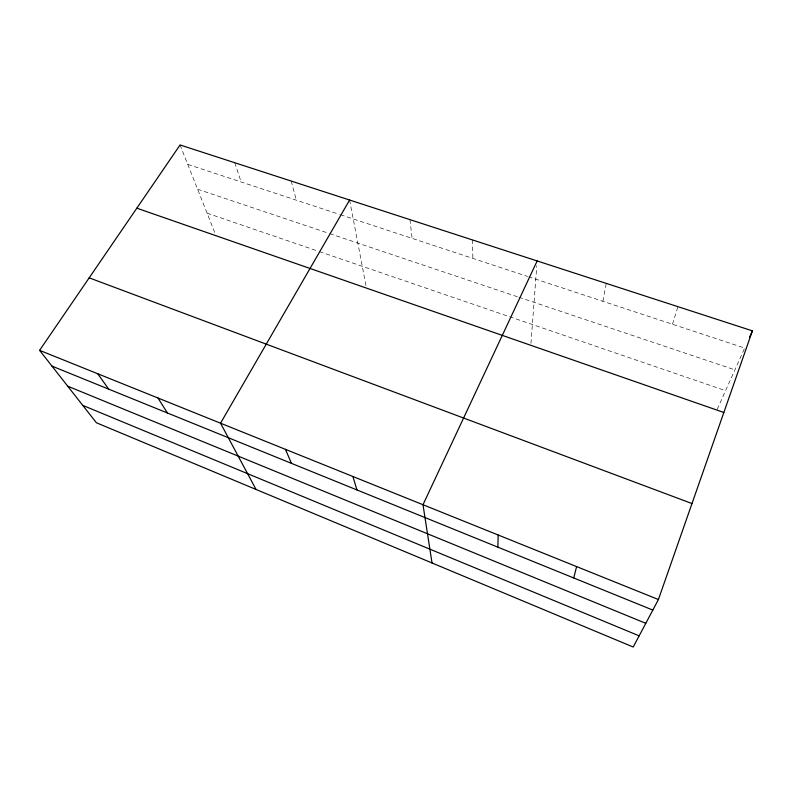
<?xml version="1.0" encoding="UTF-8"?>
<svg xmlns="http://www.w3.org/2000/svg" width="792" height="792" viewBox="0 0 792 792"><rect width="100%" height="100%" fill="white"/><g stroke="black" fill="none" stroke-linecap="round" stroke-linejoin="round"><path stroke-width="0.59" stroke-dasharray="3.96 2.97" d="M530.957 343.411L536.788 265.805M602.9 301.297L606.236 283.378M672.487 324.245L677.932 306.672M717.176 409.405L744.688 348.064L528.789 276.853M187.763 164.38L339.283 214.355M340.451 214.731L527.63 276.467M197.594 189.219L328.551 233.244M329.719 233.64L517.711 296.842M518.879 297.238L734.907 369.864M207.078 213.167L318.265 251.232M319.423 251.628L725.581 390.664M180.071 144.966L215.256 233.808M234.749 162.726L241.174 181.992M291.228 181.071L296.297 200.168M349.609 200.03L366.082 286.179M409.989 219.641L412.058 238.352M472.468 239.936L472.873 258.41"/><path stroke-width="1.19" d="M497.861 547.153L498.198 535.016M573.745 577.972L576.606 566.587M658.419 599.534L752.4 330.858L180.071 144.966L39.6 350.341L96.396 422.76L633.214 647.034L658.419 599.534L39.6 350.341M749.509 337.303L752.4 330.858M537.154 260.944L422.997 504.732L432.016 562.983M349.609 200.03L220.532 423.205L256.044 489.456M136.838 208.177L723.848 412.493M89.189 277.843L691.99 503.554M51.975 366.112L652.826 610.078M67.706 386.179L645.797 623.324M82.774 405.385L639.154 635.847M97.733 373.755L108.692 389.149M158.004 398.02L167.429 412.998M285.447 449.341L291.446 463.35M352.885 476.497L356.954 489.941"/></g></svg>
